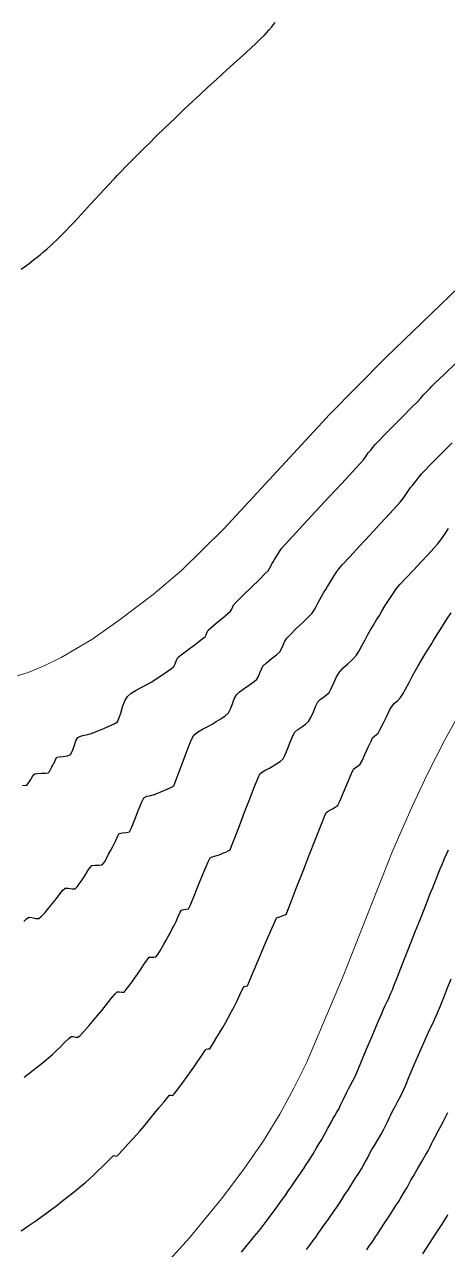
# Model space of a CAD drawing. Extents: x 27 to 849, y 0 to 853.
# Drawn here: x 180.9 to 212, y 474.5 to 564.6 of the extents above; entities that cross this region are included whole.
import ezdxf

# ---------------------------------------------------------------- set-up
doc = ezdxf.new("R2010")
doc.units = 0
doc.header["$LTSCALE"] = 2
doc.layers.add('Curva 1 m', color=5, linetype='Continuous')
doc.layers.add('Curva Mestra', color=1, linetype='Continuous')

msp = doc.modelspace()

# ---------------------------------------------------------------- linework, layer by layer
at = {"layer": 'Curva 1 m', "linetype": 'Continuous', "lineweight": -3}
for points, elevation in [([(180.662, 546.555), (180.91, 546.739), (181.237, 546.985), (181.567, 547.237), (181.824, 547.439), (182.049, 547.623), (182.308, 547.841), (182.565, 548.062), (182.782, 548.256), (182.992, 548.454), (183.292, 548.746), (183.632, 549.081), (183.964, 549.412), (184.237, 549.69), (184.548, 550.021), (185.09, 550.605), (185.762, 551.333), (186.461, 552.092), (187.087, 552.772), (187.539, 553.264), (187.716, 553.456), (187.716, 553.456), (187.721, 553.461), (187.74, 553.48), (187.778, 553.519), (187.815, 553.556), (187.97, 553.715), (188.349, 554.102), (188.844, 554.606), (189.345, 555.114), (189.745, 555.514), (190.078, 555.84), (190.591, 556.339), (191.225, 556.954), (191.922, 557.626), (192.624, 558.3), (193.27, 558.917), (193.803, 559.42), (194.351, 559.926), (195.034, 560.547), (195.775, 561.218), (196.503, 561.874), (197.142, 562.45), (197.619, 562.881), (197.859, 563.101), (198.065, 563.301), (198.307, 563.542), (198.533, 563.771), (198.692, 563.938), (198.874, 564.148), (199.074, 564.39), (199.204, 564.552), (199.325, 564.716)], 51), ([(180.762, 508.601), (181.035, 508.597), (181.153, 508.71), (181.268, 508.883), (181.362, 509.032), (181.448, 509.175), (181.545, 509.338), (181.649, 509.449), (181.837, 509.477), (182.153, 509.484), (182.467, 509.49), (182.648, 509.516), (182.739, 509.621), (182.822, 509.775), (182.89, 509.909), (182.958, 510.03), (183.033, 510.168), (183.097, 510.288), (183.178, 510.49), (183.279, 510.663), (183.443, 510.698), (183.739, 510.726), (184.055, 510.771), (184.278, 510.856), (184.414, 511.091), (184.545, 511.475), (184.675, 511.861), (184.811, 512.106), (185.008, 512.212), (185.279, 512.287), (185.564, 512.349), (185.802, 512.412), (185.802, 512.412), (185.842, 512.427), (185.931, 512.46), (186.079, 512.517), (186.291, 512.603), (186.553, 512.713), (186.777, 512.811), (187.009, 512.905), (187.282, 513.016), (187.541, 513.142), (187.729, 513.281), (187.843, 513.512), (187.97, 513.91), (188.115, 514.377), (188.278, 514.82), (188.463, 515.143), (188.734, 515.375), (189.112, 515.606), (189.535, 515.828), (189.94, 516.035), (190.265, 516.219), (190.591, 516.43), (190.99, 516.695), (191.387, 516.965), (191.709, 517.195), (191.88, 517.339), (191.981, 517.541), (192.067, 517.794), (192.167, 517.998), (192.411, 518.202), (192.896, 518.567), (193.461, 518.982), (193.94, 519.337), (194.17, 519.522), (194.249, 519.67), (194.32, 519.854), (194.397, 520.004), (194.592, 520.182), (194.989, 520.515), (195.453, 520.9), (195.851, 521.233), (196.049, 521.413), (196.136, 521.567), (196.218, 521.755), (196.302, 521.911), (196.512, 522.127), (196.971, 522.578), (197.556, 523.147), (198.141, 523.716), (198.601, 524.168), (198.813, 524.385), (198.908, 524.538), (199.004, 524.722), (199.088, 524.882), (199.178, 525.036), (199.282, 525.211), (199.374, 525.364), (199.491, 525.555), (199.648, 525.807), (199.797, 526.023), (200.033, 526.284), (200.593, 526.893), (201.385, 527.75), (202.315, 528.754), (203.292, 529.807), (204.221, 530.81), (205.01, 531.662), (205.567, 532.265), (205.797, 532.518), (205.938, 532.711), (206.089, 532.933), (206.176, 533.059), (206.261, 533.146), (206.347, 533.233), (206.427, 533.337), (206.562, 533.515), (206.687, 533.669), (206.897, 533.886), (207.373, 534.37), (208.009, 535.014), (208.697, 535.71), (209.332, 536.353), (209.807, 536.834), (210.016, 537.046), (210.123, 537.167), (210.243, 537.308), (210.35, 537.43), (210.486, 537.575), (210.668, 537.764), (210.83, 537.93), (211.1, 538.191), (211.75, 538.817), (212.672, 539.705)], 49), ([(180.853, 498.581), (181.057, 498.788), (181.218, 498.9), (181.446, 498.885), (181.724, 498.809), (181.949, 498.796), (182.136, 498.948), (182.407, 499.248), (182.695, 499.593), (182.934, 499.878), (183.167, 500.172), (183.442, 500.538), (183.701, 500.862), (183.881, 501.031), (184.111, 501.038), (184.397, 500.988), (184.625, 500.996), (184.772, 501.133), (184.952, 501.377), (185.133, 501.647), (185.279, 501.865), (185.414, 502.075), (185.567, 502.331), (185.72, 502.562), (185.854, 502.7), (186.084, 502.732), (186.376, 502.715), (186.603, 502.749), (186.77, 502.95), (186.944, 503.264), (187.087, 503.536), (187.223, 503.778), (187.374, 504.055), (187.5, 504.295), (187.608, 504.553), (187.73, 504.845), (187.866, 505.045), (188.093, 505.107), (188.391, 505.127), (188.615, 505.19), (188.766, 505.481), (189.01, 506.082), (189.286, 506.788), (189.53, 507.392), (189.681, 507.69), (189.892, 507.79), (190.176, 507.857), (190.424, 507.919), (190.424, 507.919), (190.465, 507.934), (190.556, 507.969), (190.71, 508.03), (190.924, 508.118), (191.155, 508.218), (191.396, 508.315), (191.667, 508.434), (191.869, 508.571), (192.007, 508.876), (192.252, 509.534), (192.557, 510.374), (192.872, 511.227), (193.148, 511.923), (193.337, 512.294), (193.61, 512.518), (193.986, 512.731), (194.374, 512.928), (194.689, 513.101), (194.984, 513.282), (195.33, 513.494), (195.658, 513.72), (195.9, 513.941), (196.056, 514.226), (196.188, 514.598), (196.32, 514.971), (196.474, 515.26), (196.701, 515.47), (197.052, 515.726), (197.438, 515.992), (197.776, 516.23), (197.976, 516.403), (198.097, 516.613), (198.205, 516.882), (198.312, 517.153), (198.43, 517.366), (198.669, 517.592), (199.045, 517.892), (199.423, 518.192), (199.669, 518.423), (199.8, 518.642), (199.924, 518.918), (200.048, 519.195), (200.174, 519.418), (200.419, 519.679), (200.86, 520.105), (201.366, 520.585), (201.808, 521.011), (202.057, 521.273), (202.199, 521.493), (202.345, 521.763), (202.484, 522.037), (202.608, 522.268), (202.738, 522.492), (202.891, 522.752), (203.046, 523.01), (203.181, 523.232), (203.343, 523.499), (203.567, 523.863), (203.809, 524.241), (204.026, 524.55), (204.284, 524.843), (204.806, 525.411), (205.504, 526.164), (206.289, 527.007), (207.073, 527.847), (207.766, 528.591), (208.28, 529.147), (208.526, 529.421), (208.735, 529.703), (208.982, 530.058), (209.19, 530.365), (209.284, 530.504), (209.348, 530.569), (209.412, 530.634), (209.499, 530.748), (209.686, 530.995), (209.906, 531.28), (210.092, 531.507), (210.331, 531.758), (210.784, 532.218), (211.344, 532.782), (211.903, 533.344), (212.353, 533.799)], 48), ([(180.868, 487.137), (181.2, 487.388), (181.542, 487.648), (181.851, 487.886), (182.085, 488.072), (182.35, 488.291), (182.654, 488.549), (182.955, 488.81), (183.21, 489.039), (183.493, 489.318), (183.839, 489.673), (184.152, 489.986), (184.333, 490.135), (184.485, 490.124), (184.671, 490.074), (184.821, 490.065), (184.98, 490.207), (185.278, 490.526), (185.644, 490.937), (186.008, 491.353), (186.298, 491.688), (186.582, 492.033), (186.932, 492.475), (187.282, 492.916), (187.567, 493.263), (187.719, 493.419), (187.872, 493.423), (188.063, 493.39), (188.215, 493.395), (188.379, 493.574), (188.657, 493.942), (188.958, 494.363), (189.197, 494.698), (189.417, 495.024), (189.677, 495.425), (189.913, 495.776), (190.059, 495.95), (190.212, 495.971), (190.407, 495.961), (190.558, 495.983), (190.69, 496.152), (190.894, 496.485), (191.112, 496.862), (191.284, 497.164), (191.432, 497.426), (191.602, 497.734), (191.767, 498.041), (191.904, 498.301), (192.041, 498.592), (192.2, 498.947), (192.348, 499.261), (192.452, 499.427), (192.604, 499.468), (192.802, 499.481), (192.952, 499.523), (193.096, 499.821), (193.387, 500.51), (193.751, 501.395), (194.115, 502.28), (194.406, 502.971), (194.551, 503.273), (194.691, 503.34), (194.88, 503.384), (195.046, 503.426), (195.202, 503.486), (195.379, 503.558), (195.534, 503.625), (195.694, 503.69), (195.875, 503.769), (196.009, 503.86), (196.123, 504.12), (196.367, 504.746), (196.7, 505.617), (197.08, 506.614), (197.463, 507.615), (197.808, 508.501), (198.071, 509.152), (198.211, 509.445), (198.393, 509.595), (198.644, 509.737), (198.903, 509.868), (199.112, 509.983), (199.384, 510.148), (199.688, 510.343), (199.92, 510.544), (200.051, 510.8), (200.234, 511.25), (200.437, 511.771), (200.629, 512.236), (200.78, 512.521), (200.993, 512.712), (201.28, 512.903), (201.568, 513.093), (201.782, 513.283), (201.951, 513.584), (202.135, 514.016), (202.312, 514.443), (202.462, 514.728), (202.639, 514.902), (202.874, 515.082), (203.109, 515.261), (203.288, 515.433), (203.444, 515.71), (203.636, 516.13), (203.843, 516.574), (204.047, 516.925), (204.314, 517.218), (204.67, 517.543), (205.028, 517.868), (205.302, 518.162), (205.514, 518.492), (205.733, 518.897), (205.943, 519.308), (206.128, 519.654), (206.323, 519.991), (206.553, 520.38), (206.785, 520.768), (206.987, 521.1), (207.173, 521.404), (207.426, 521.818), (207.712, 522.278), (208, 522.719), (208.256, 523.077), (208.524, 523.391), (208.959, 523.865), (209.492, 524.433), (210.056, 525.03), (210.583, 525.588), (211.005, 526.042), (211.256, 526.325), (211.5, 526.65), (211.796, 527.071), (212.084, 527.491)], 47), ([(180.654, 475.825), (181.146, 476.168), (181.65, 476.522), (182.106, 476.845), (182.452, 477.094), (182.828, 477.373), (183.271, 477.706), (183.727, 478.053), (184.138, 478.371), (184.452, 478.619), (184.728, 478.847), (185.045, 479.114), (185.374, 479.396), (185.686, 479.669), (185.952, 479.908), (186.253, 480.195), (186.635, 480.572), (187.016, 480.952), (187.315, 481.246), (187.449, 481.369), (187.571, 481.352), (187.693, 481.334), (187.817, 481.459), (188.108, 481.771), (188.501, 482.201), (188.934, 482.679), (189.342, 483.135), (189.662, 483.499), (189.976, 483.873), (190.371, 484.355), (190.785, 484.867), (191.161, 485.331), (191.438, 485.67), (191.557, 485.806), (191.681, 485.8), (191.805, 485.794), (191.926, 485.94), (192.192, 486.288), (192.528, 486.736), (192.861, 487.185), (193.114, 487.532), (193.351, 487.871), (193.644, 488.302), (193.933, 488.73), (194.159, 489.06), (194.263, 489.201), (194.389, 489.209), (194.513, 489.217), (194.606, 489.352), (194.804, 489.667), (195.051, 490.072), (195.295, 490.477), (195.481, 490.791), (195.679, 491.141), (195.905, 491.551), (196.125, 491.96), (196.308, 492.308), (196.503, 492.705), (196.736, 493.196), (196.938, 493.618), (197.039, 493.808), (197.164, 493.832), (197.289, 493.856), (197.416, 494.141), (197.72, 494.855), (198.131, 495.826), (198.577, 496.884), (198.988, 497.856), (199.293, 498.571), (199.42, 498.856), (199.539, 498.9), (199.668, 498.933), (199.79, 498.981), (199.912, 499.033), (200.036, 499.085), (200.15, 499.15), (200.257, 499.412), (200.525, 500.094), (200.908, 501.076), (201.36, 502.238), (201.838, 503.463), (202.294, 504.63), (202.685, 505.621), (202.963, 506.316), (203.085, 506.597), (203.216, 506.696), (203.389, 506.787), (203.536, 506.866), (203.672, 506.948), (203.824, 507.046), (203.94, 507.146), (204.08, 507.445), (204.349, 508.079), (204.663, 508.827), (204.937, 509.469), (205.087, 509.783), (205.239, 509.91), (205.435, 510.037), (205.588, 510.164), (205.714, 510.402), (205.927, 510.864), (206.168, 511.4), (206.377, 511.859), (206.495, 512.091), (206.621, 512.207), (206.781, 512.327), (206.908, 512.443), (207.034, 512.675), (207.262, 513.138), (207.529, 513.684), (207.77, 514.165), (207.919, 514.433), (208.111, 514.635), (208.352, 514.85), (208.547, 515.051), (208.686, 515.279), (208.909, 515.682), (209.172, 516.17), (209.432, 516.653), (209.647, 517.041), (209.851, 517.391), (210.089, 517.796), (210.34, 518.219), (210.583, 518.622), (210.794, 518.968), (211.003, 519.307), (211.292, 519.774), (211.623, 520.303), (211.957, 520.827), (212.257, 521.283)], 46), ([(196.849, 474.264), (197.277, 474.787), (197.621, 475.207), (197.796, 475.421), (197.947, 475.605), (198.119, 475.816), (198.267, 476.003), (198.437, 476.225), (198.739, 476.625), (199.089, 477.088), (199.397, 477.499), (199.577, 477.74), (199.748, 477.978), (199.942, 478.251), (200.11, 478.491), (200.27, 478.721), (200.534, 479.103), (200.834, 479.538), (201.098, 479.923), (201.259, 480.16), (201.428, 480.416), (201.618, 480.71), (201.783, 480.968), (201.914, 481.177), (202.116, 481.501), (202.35, 481.879), (202.574, 482.247), (202.75, 482.542), (202.962, 482.92), (203.21, 483.377), (203.435, 483.796), (203.578, 484.059), (203.712, 484.289), (203.867, 484.551), (203.998, 484.782), (204.14, 485.067), (204.359, 485.52), (204.581, 485.979), (204.729, 486.283), (204.871, 486.555), (205.035, 486.866), (205.174, 487.14), (205.321, 487.479), (205.628, 488.196), (206.029, 489.139), (206.461, 490.157), (206.86, 491.097), (207.163, 491.809), (207.305, 492.14), (207.427, 492.401), (207.569, 492.695), (207.678, 492.926), (207.766, 493.129), (207.864, 493.36), (207.948, 493.564), (208.061, 493.849), (208.325, 494.519), (208.699, 495.466), (209.14, 496.585), (209.606, 497.769), (210.055, 498.909), (210.446, 499.901), (210.736, 500.637), (210.884, 501.011), (211.011, 501.329), (211.159, 501.699), (211.314, 502.085), (211.464, 502.453), (211.595, 502.77), (211.782, 503.208), (212.062, 503.853)], 44), ([(201.626, 474.45), (201.895, 474.808), (202.122, 475.116), (202.309, 475.375), (202.541, 475.7), (202.787, 476.046), (203.013, 476.367), (203.189, 476.616), (203.39, 476.905), (203.622, 477.24), (203.854, 477.577), (204.05, 477.868), (204.227, 478.136), (204.459, 478.493), (204.708, 478.878), (204.934, 479.229), (205.097, 479.485), (205.269, 479.759), (205.469, 480.081), (205.664, 480.399), (205.823, 480.666), (205.969, 480.927), (206.135, 481.234), (206.299, 481.541), (206.443, 481.803), (206.624, 482.115), (206.869, 482.529), (207.111, 482.942), (207.284, 483.25), (207.415, 483.508), (207.561, 483.811), (207.706, 484.115), (207.832, 484.375), (207.961, 484.623), (208.147, 484.974), (208.357, 485.372), (208.56, 485.762), (208.722, 486.091), (208.903, 486.501), (209.192, 487.176), (209.532, 487.982), (209.871, 488.784), (210.152, 489.448), (210.321, 489.841), (210.496, 490.217), (210.708, 490.659), (210.913, 491.085), (211.066, 491.413), (211.195, 491.706), (211.341, 492.049), (211.485, 492.392), (211.607, 492.688), (211.726, 492.988), (211.957, 493.573), (212.266, 494.358)], 43), ([(206.058, 474.445), (206.267, 474.742), (206.401, 474.934), (206.556, 475.158), (206.71, 475.383), (206.842, 475.577), (207.05, 475.895), (207.421, 476.467), (207.845, 477.123), (208.212, 477.692), (208.412, 478.002), (208.57, 478.255), (208.748, 478.543), (208.896, 478.789), (209.029, 479.03), (209.177, 479.306), (209.309, 479.548), (209.474, 479.832), (209.772, 480.342), (210.114, 480.927), (210.41, 481.436), (210.571, 481.718), (210.69, 481.955), (210.82, 482.229), (210.936, 482.468), (211.083, 482.749), (211.36, 483.271), (211.696, 483.91), (212.023, 484.541)], 42), ([(210.194, 474.15), (210.683, 474.905), (211.171, 475.66), (211.554, 476.251), (211.726, 476.519), (211.805, 476.646), (211.895, 476.79), (211.968, 476.913), (212.035, 477.033)], 41)]:
    msp.add_lwpolyline(points, dxfattribs=dict(at, elevation=elevation))
at = {"layer": 'Curva Mestra', "lineweight": 0}
for points, elevation in [([(203.282, 535.831), (207.443, 540.052), (216.193, 548.474), (224.937, 556.41), (226.734, 558.215), (227.837, 559.54), (228.348, 560.252), (229.267, 561.781), (229.661, 562.582), (230.286, 564.211), (230.504, 565.022)], 50), ([(179.941, 516.523), (181.18, 516.905), (182.399, 517.403), (183.589, 517.991), (185.841, 519.336), (187.86, 520.737), (190.364, 522.642), (192.43, 524.403), (195.568, 527.496), (203.068, 535.615), (203.282, 535.831)], 50), ([(190.565, 472.604), (193.026, 475.309), (195.395, 478.193), (197.032, 480.365), (198.468, 482.451), (199.678, 484.419), (200.712, 486.315), (201.625, 488.19), (204.29, 494.44), (207.96, 503.748), (209.394, 507.044), (210.527, 509.453), (211.791, 511.94), (213.167, 514.427), (214.6, 516.836), (216.714, 520.132), (218.609, 522.838), (220.307, 525.021), (221.977, 526.94), (224.378, 529.44), (226.99, 531.94), (229.775, 534.432), (231.34, 535.747)], 45)]:
    msp.add_lwpolyline(points, dxfattribs=dict(at, elevation=elevation)).dxf.unprotected_set("ltscale", 0)

doc.saveas('drawing.dxf')
